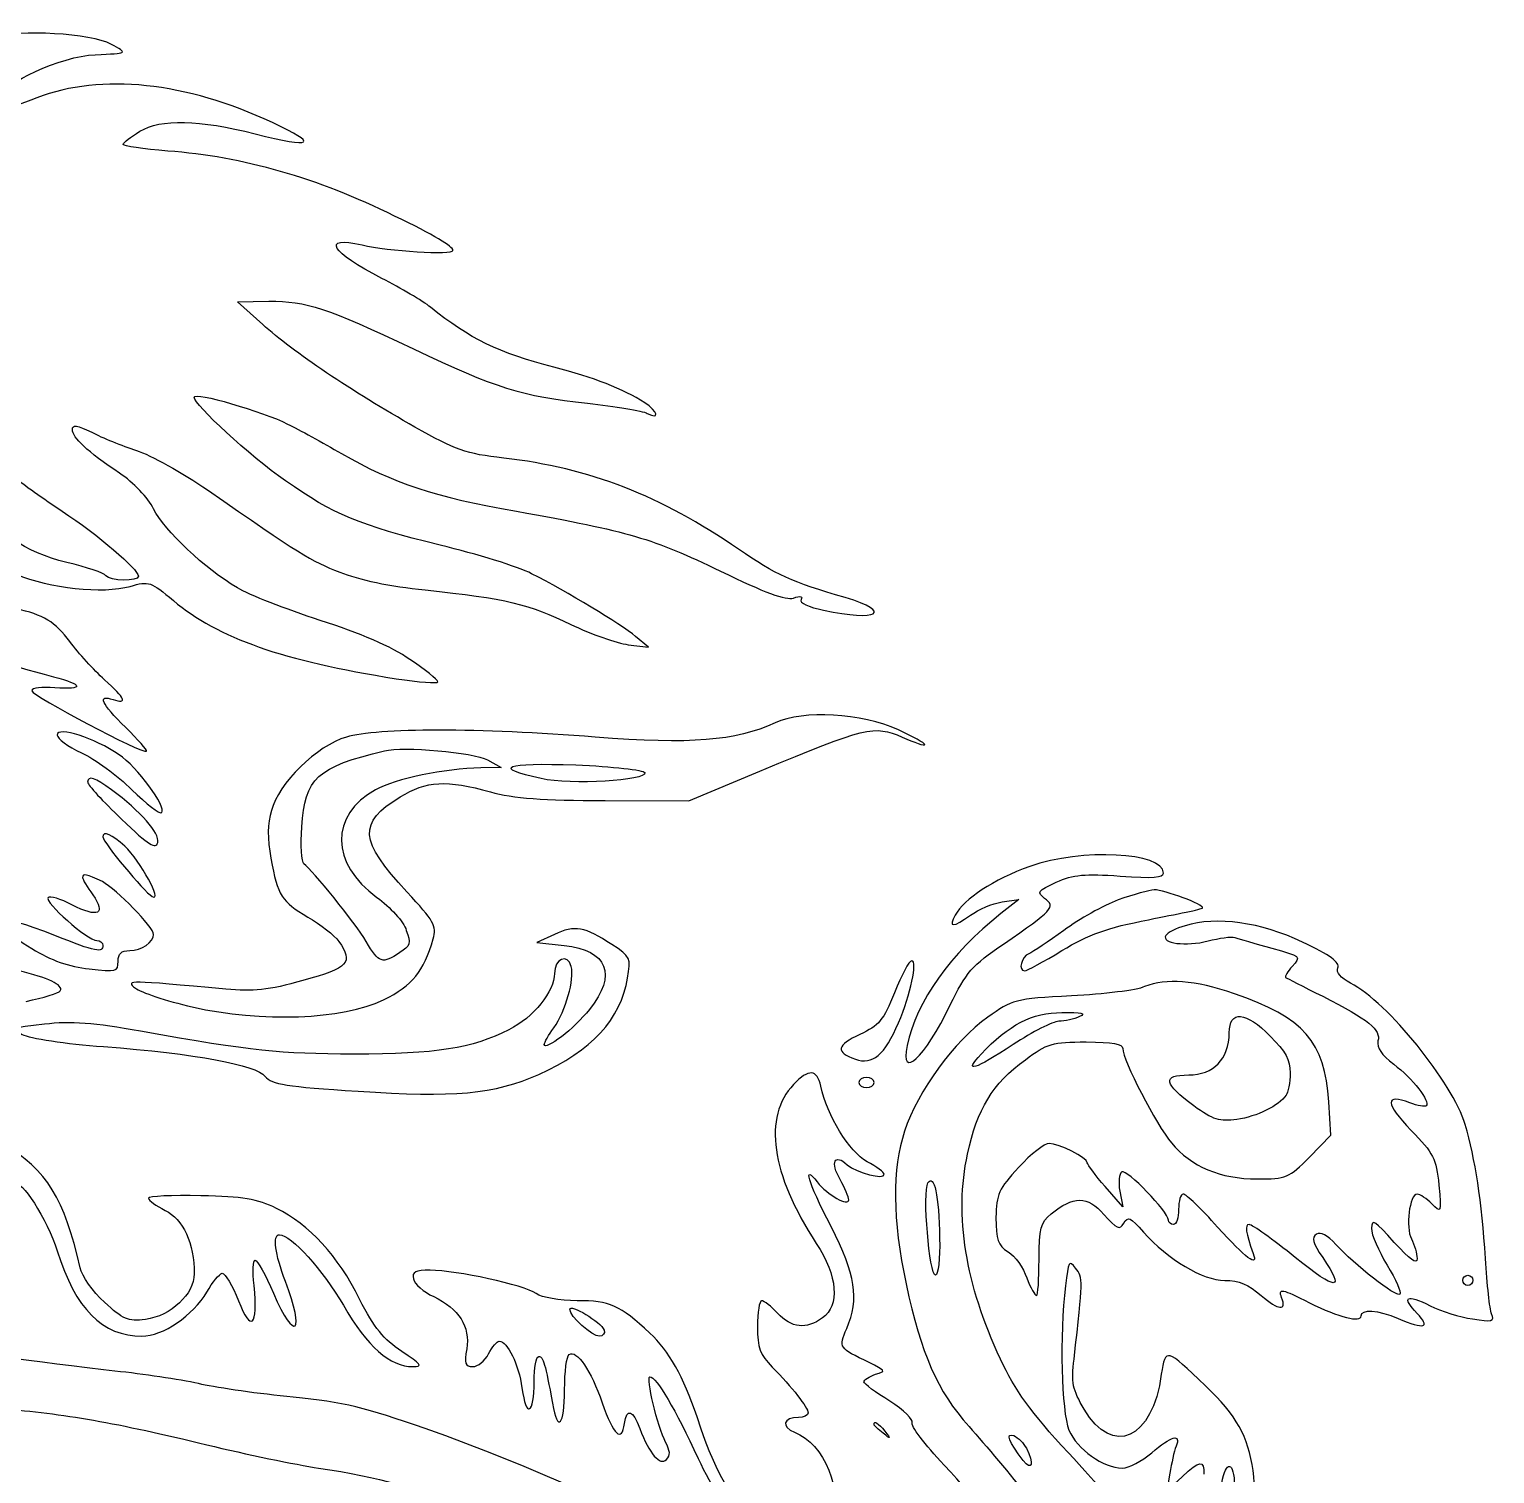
# Model space of a CAD drawing. Extents: x 5 to 315, y 92 to 398.
# Drawn here: x 210.7 to 292.2, y 307 to 387.3 of the extents above; entities that cross this region are included whole.
import ezdxf

# ---------------------------------------------------------------- set-up
doc = ezdxf.new("R2010")
doc.units = 0
doc.layers.get('0').update_dxf_attribs({"linetype": 'CONTINUOUS'})

msp = doc.modelspace()

# ---------------------------------------------------------------- linework, layer by layer
at = {"color": 1}
for points in [[(223.661111, 370.882333), (222.25, 372.152333), (223.999778, 372.180556)], [(243.981111, 353.074111), (245.11, 352.933), (244.404444, 353.525667)], [(281.883556, 324.569667), (283.068889, 325.783222), (282.956, 327.645889)]]:
    msp.add_lwpolyline(points, dxfattribs=at)
at = {"color": 7}
for points in [[(212.231111, 348.050556), (212.231111, 348.050556)], [(252.165556, 348.727889), (252.165556, 348.727889)], [(236.163556, 346.667667), (236.925556, 346.244333), (235.796667, 346.216111)], [(236.163556, 346.667667), (236.163556, 346.667667)], [(242.711111, 344.409889), (247.367778, 344.381667), (251.318889, 346.046778)], [(244.912444, 345.962111), (244.912444, 345.962111)], [(213.924444, 345.425889), (213.924444, 345.425889)], [(214.771111, 342.377889), (214.771111, 342.377889)], [(266.333111, 340.741), (266.333111, 340.741)], [(213.642222, 340.120111), (213.642222, 340.120111)], [(264.780889, 338.765444), (265.712222, 338.906556), (264.724444, 338.116333)], [(271.243778, 338.878333), (271.243778, 338.878333)], [(274.969111, 337.439), (274.969111, 337.439)], [(239.888889, 336.959222), (238.901111, 336.507667), (240.425111, 336.338333)], [(239.888889, 336.959222), (239.888889, 336.959222)], [(258.797778, 333.713667), (258.797778, 333.713667)], [(269.098889, 332.387222), (269.098889, 332.387222)], [(279.710444, 331.286556), (279.710444, 331.286556)], [(253.181556, 328.605444), (253.181556, 328.605444)], [(256.822222, 328.718333), (256.822222, 328.718333)], [(271.328444, 322.678778), (271.497778, 321.803889), (270.51, 322.932778)], [(261.309556, 320.054111), (261.309556, 320.054111)], [(232.043111, 317.796333), (232.043111, 317.796333)], [(268.308667, 317.401222), (268.308667, 317.401222)], [(290.971111, 317.711667), (290.971111, 317.711667)], [(242.654667, 314.945889), (242.654667, 314.945889)], [(258.261556, 309.329667), (258.261556, 309.329667)], [(266.135556, 308.370111), (266.135556, 308.370111)], [(274.122444, 306.987222), (273.953111, 305.999444), (274.799778, 306.789667)]]:
    msp.add_lwpolyline(points, dxfattribs=at)
at = {"color": 1}
for points in [[(215.222667, 386.489222), (214.122, 387.081889), (210.114444, 387.307667), (208.675111, 386.856111)], [(214.347778, 385.896556), (216.182222, 385.981222), (216.182222, 385.953), (215.222667, 386.489222)], [(209.126667, 383.497667), (209.126667, 384.287889), (212.428667, 385.811889), (214.347778, 385.896556)], [(224.197333, 382.114778), (219.399556, 384.372556), (214.686444, 384.880556), (211.102222, 383.497667)], [(211.102222, 383.497667), (209.183111, 382.763889), (209.126667, 382.763889), (209.126667, 383.497667)], [(216.831333, 381.635), (217.988444, 382.340556), (220.133333, 382.284111), (223.237778, 381.493889)], [(215.9, 380.901222), (215.9, 381.014111), (216.323333, 381.324556), (216.831333, 381.635)], [(223.237778, 381.493889), (226.483333, 380.675444), (226.850222, 380.901222), (224.197333, 382.114778)], [(218.383556, 380.534333), (217.000667, 380.647222), (215.9, 380.816556), (215.9, 380.901222)], [(230.998889, 376.921889), (226.709111, 379.038556), (222.560444, 380.223889), (218.383556, 380.534333)], [(234.244444, 375.002778), (234.244444, 375.228556), (233.200222, 375.849444), (230.998889, 376.921889)], [(230.293333, 373.450556), (227.442889, 374.889889), (226.878444, 375.849444), (229.192667, 375.313222)], [(229.192667, 375.313222), (230.603778, 374.974556), (234.244444, 374.748778), (234.244444, 375.002778)], [(233.002667, 371.841889), (232.551111, 372.208778), (231.337556, 372.914333), (230.293333, 373.450556)], [(223.999778, 372.180556), (226.144667, 372.180556), (227.160667, 371.841889), (232.043111, 369.527667)], [(239.860667, 368.511667), (236.784444, 369.301889), (235.175778, 370.092111), (233.002667, 371.841889)], [(232.127778, 365.181444), (228.628222, 367.157), (225.354444, 369.358333), (223.661111, 370.882333)], [(232.043111, 369.527667), (236.615111, 367.354556), (238.054444, 366.903), (241.723333, 366.507889)], [(244.912444, 366.536111), (243.698889, 367.298111), (242.062, 367.947222), (239.860667, 368.511667)], [(219.851111, 366.846556), (219.851111, 367.157), (223.661111, 366.056333), (225.044, 365.350778)], [(224.931111, 362.189889), (222.927333, 363.572778), (219.851111, 366.423222), (219.851111, 366.846556)], [(241.723333, 366.507889), (243.275556, 366.338556), (244.771333, 366.084556), (245.053556, 365.943444)], [(245.053556, 365.943444), (245.759111, 365.548333), (245.646222, 366.056333), (244.912444, 366.536111)], [(213.077778, 365.040333), (213.077778, 365.322556), (213.331778, 365.294333), (214.150222, 364.899222)], [(225.044, 365.350778), (225.664889, 365.040333), (227.019556, 364.306556), (228.035556, 363.713889)], [(237.066667, 363.459889), (234.978222, 363.685667), (234.357333, 363.911444), (232.127778, 365.181444)], [(215.702444, 362.613222), (213.896222, 363.826778), (213.077778, 364.588778), (213.077778, 365.040333)], [(214.150222, 364.899222), (214.714667, 364.588778), (215.843556, 364.137222), (216.633778, 363.883222)], [(216.633778, 363.883222), (217.424, 363.629222), (219.202, 362.641444), (220.584889, 361.681889)], [(228.035556, 363.713889), (230.942444, 362.048778), (233.228444, 361.286778), (237.772222, 360.496556)], [(250.133556, 358.379889), (245.815556, 361.371444), (241.836222, 362.895444), (237.066667, 363.459889)], [(217.593333, 360.637667), (217.282889, 361.230333), (216.464444, 362.105222), (215.702444, 362.613222)], [(233.538889, 358.605667), (229.023333, 359.734556), (227.612222, 360.299), (224.931111, 362.189889)], [(220.584889, 361.681889), (225.721333, 358.125889), (226.342222, 357.730778), (227.950889, 357.109889)], [(222.25, 356.235), (220.472, 357.279222), (218.186, 359.424111), (217.593333, 360.637667)], [(237.772222, 360.496556), (244.065778, 359.367667), (245.335778, 359.000778), (249.117556, 357.166333)], [(238.618889, 357.025222), (237.828667, 357.420333), (235.570889, 358.125889), (233.538889, 358.605667)], [(256.060222, 355.698778), (253.096889, 356.545444), (252.193778, 356.968778), (250.133556, 358.379889)], [(209.945111, 356.997), (211.807778, 356.206778), (214.742889, 355.896333), (216.295111, 356.319667)], [(227.950889, 357.109889), (228.966889, 356.686556), (230.773111, 356.319667), (232.692222, 356.122111)], [(244.404444, 353.525667), (243.557778, 354.231222), (240.566222, 356.037444), (238.618889, 357.025222)], [(249.117556, 357.166333), (251.572889, 355.981), (252.758222, 355.529444), (253.181556, 355.670556)], [(216.295111, 356.319667), (217.339333, 356.630111), (217.452222, 356.573667), (218.694, 355.529444)], [(226.850222, 354.428778), (224.959333, 355.049667), (222.899111, 355.839889), (222.25, 356.235)], [(218.694, 355.529444), (221.177556, 353.441), (224.79, 352.171), (231.083556, 351.183222)], [(232.692222, 356.122111), (237.207778, 355.642333), (238.506, 355.331889), (240.792, 354.203)], [(253.181556, 355.670556), (253.576667, 355.811667), (253.717778, 355.755222), (253.604889, 355.585889)], [(253.604889, 355.585889), (253.492, 355.416556), (254.028222, 355.162556), (254.846667, 354.993222)], [(254.846667, 354.993222), (257.866444, 354.344111), (258.797778, 354.880333), (256.060222, 355.698778)], [(231.845556, 352.255667), (230.829556, 352.961222), (229.079778, 353.723222), (226.850222, 354.428778)], [(240.792, 354.203), (241.920889, 353.666778), (243.360222, 353.158778), (243.981111, 353.074111)], [(233.397778, 351.013889), (233.397778, 351.126778), (232.692222, 351.691222), (231.845556, 352.255667)], [(231.083556, 351.183222), (232.353556, 350.985667), (233.397778, 350.901), (233.397778, 351.013889)], [(277.706667, 333.657222), (275.448889, 334.419222), (273.953111, 334.532111), (272.711333, 334.052333)], [(268.647333, 333.544333), (265.486444, 333.375), (265.345333, 333.318556), (263.990667, 332.359)], [(272.711333, 334.052333), (272.288, 333.854778), (270.453556, 333.629), (268.647333, 333.544333)], [(282.956, 327.645889), (282.730222, 331.004333), (281.573111, 332.330778), (277.706667, 333.657222)], [(263.990667, 332.359), (262.128, 331.032556), (260.096, 328.238556), (259.362222, 326.009)], [(266.079111, 329.988333), (267.292667, 330.891444), (267.574889, 330.976111), (269.465778, 330.976111)], [(269.465778, 330.976111), (270.933333, 330.976111), (271.497778, 330.863222), (271.497778, 330.609222)], [(271.497778, 330.609222), (271.497778, 329.988333), (273.360444, 326.347667), (274.207111, 325.359889)], [(262.861778, 324.739), (263.398, 327.222556), (264.244667, 328.661889), (266.079111, 329.988333)], [(259.362222, 326.009), (258.656667, 323.920556), (258.684889, 321.098333), (259.446889, 317.514111)], [(274.207111, 325.359889), (275.307778, 324.033444), (276.916444, 323.356111), (278.976667, 323.356111)], [(264.696222, 313.337222), (262.748889, 317.514111), (262.128, 321.295889), (262.861778, 324.739)], [(278.976667, 323.356111), (280.613556, 323.356111), (280.726444, 323.412556), (281.883556, 324.569667)], [(259.446889, 317.514111), (260.293556, 313.591222), (261.168444, 311.587444), (262.946444, 309.583667)], [(215.758889, 312.631667), (205.373111, 313.817), (202.579111, 314.466111), (198.12, 316.723889)], [(268.478, 308.116111), (266.361333, 310.402111), (265.514667, 311.587444), (264.696222, 313.337222)], [(220.274444, 311.926111), (219.343111, 312.151889), (217.311111, 312.462333), (215.758889, 312.631667)], [(225.354444, 311.220556), (223.491778, 311.389889), (221.205778, 311.728556), (220.274444, 311.926111)], [(209.154889, 310.571444), (212.513333, 310.317444), (215.589556, 309.781222), (220.556667, 308.567667)], [(232.692222, 309.470778), (229.390222, 310.627889), (228.176667, 310.938333), (225.354444, 311.220556)], [(260.208889, 292.960778), (253.379111, 300.072778), (245.053556, 305.068111), (232.692222, 309.470778)], [(262.946444, 309.583667), (263.877778, 308.539444), (265.317111, 306.817889), (266.192, 305.717222)], [(220.556667, 308.567667), (222.729778, 308.031444), (225.523778, 307.467), (226.765556, 307.269444)], [(273.388667, 302.471667), (272.203333, 303.939222), (270.002, 306.479222), (268.478, 308.116111)], [(226.765556, 307.269444), (230.236889, 306.761444), (232.184222, 306.197), (235.034667, 304.842333)]]:
    msp.add_open_spline(points, degree=3, dxfattribs=at)
at = {"color": 7}
for points in [[(209.832222, 362.387444), (210.312, 362.020556), (211.497333, 361.173889), (212.513333, 360.496556)], [(212.767333, 357.646111), (210.368444, 358.238778), (208.985556, 359.226556), (207.094667, 361.681889)], [(212.513333, 360.496556), (214.488889, 359.198333), (216.746667, 357.279222), (216.746667, 356.884111)], [(214.940444, 356.912333), (214.855778, 357.053444), (213.868, 357.392111), (212.767333, 357.646111)], [(216.746667, 356.884111), (216.746667, 356.573667), (215.138, 356.601889), (214.940444, 356.912333)], [(212.936667, 353.243444), (212.118222, 354.344111), (211.469111, 354.739222), (209.916889, 355.077889)], [(214.855778, 351.126778), (214.263111, 351.663), (213.416444, 352.594333), (212.936667, 353.243444)], [(208.336444, 352.735444), (208.646889, 352.227444), (209.013778, 352.086333), (212.033556, 351.296111)], [(212.033556, 351.296111), (213.698667, 350.844556), (213.755111, 350.562333), (212.09, 350.675222)], [(212.09, 350.675222), (211.384444, 350.731667), (210.82, 350.675222), (210.82, 350.505889)], [(210.82, 350.505889), (210.82, 350.251889), (217.028889, 346.949889), (217.198222, 347.147444)], [(215.335556, 350.026111), (216.154, 349.772111), (216.041111, 350.054333), (214.855778, 351.126778)], [(216.041111, 348.473889), (214.658222, 349.828556), (214.460667, 350.308333), (215.335556, 350.026111)], [(259.023556, 348.332778), (256.963333, 349.264111), (253.717778, 349.461667), (252.165556, 348.727889)], [(215.674222, 346.949889), (214.319556, 347.881222), (212.231111, 348.558556), (212.231111, 348.050556)], [(212.231111, 348.050556), (212.231111, 347.853), (212.823778, 347.401444), (213.585778, 347.062778)], [(217.198222, 347.147444), (217.254667, 347.203889), (216.718444, 347.796556), (216.041111, 348.473889)], [(242.146667, 347.937667), (235.768444, 348.445667), (229.982889, 348.445667), (228.317778, 347.937667)], [(252.165556, 348.727889), (249.907778, 347.711889), (247.508889, 347.514333), (242.146667, 347.937667)], [(251.318889, 346.046778), (257.217333, 348.502111), (257.668889, 348.615), (259.221111, 347.937667)], [(260.491111, 347.514333), (260.491111, 347.599), (259.813778, 347.965889), (259.023556, 348.332778)], [(228.317778, 347.937667), (226.680889, 347.457889), (224.536, 345.369444), (224.140889, 343.845444)], [(230.434444, 347.175667), (231.478667, 347.429667), (235.373333, 347.091), (236.163556, 346.667667)], [(259.221111, 347.937667), (259.926667, 347.627222), (260.491111, 347.429667), (260.491111, 347.514333)], [(213.585778, 347.062778), (214.319556, 346.724111), (215.589556, 345.792778), (216.379778, 345.002556)], [(218.044889, 343.732556), (218.327111, 344.043), (216.662, 346.300778), (215.674222, 346.949889)], [(225.834222, 342.942333), (226.003556, 345.651667), (226.680889, 346.272556), (230.434444, 347.175667)], [(239.155111, 345.623444), (236.361111, 346.244333), (237.094889, 346.526556), (241.074222, 346.385444)], [(215.250889, 345.002556), (214.347778, 345.679889), (213.924444, 345.821), (213.924444, 345.425889)], [(235.796667, 346.216111), (233.764667, 346.187889), (231.055333, 345.623444), (229.926444, 345.002556)], [(244.912444, 345.962111), (245.053556, 345.510556), (240.792, 345.256556), (239.155111, 345.623444)], [(241.074222, 346.385444), (243.134444, 346.300778), (244.856, 346.103222), (244.912444, 345.962111)], [(213.924444, 345.425889), (213.924444, 345.284778), (214.771111, 344.353444), (215.815333, 343.365667)], [(217.819111, 342.067444), (217.932, 342.603667), (216.887778, 343.789), (215.250889, 345.002556)], [(216.379778, 345.002556), (217.198222, 344.212333), (217.932, 343.647889), (218.044889, 343.732556)], [(229.926444, 345.002556), (227.386444, 343.591444), (227.414667, 340.910333), (230.011111, 339.019444)], [(231.309333, 344.607444), (232.776889, 345.510556), (233.877556, 345.567), (236.332889, 344.889667)], [(236.332889, 344.889667), (237.602889, 344.522778), (239.239778, 344.409889), (242.711111, 344.409889)], [(231.676222, 339.329889), (229.023333, 342.180333), (228.938667, 343.168111), (231.309333, 344.607444)], [(215.815333, 343.365667), (217.339333, 341.898111), (217.734444, 341.672333), (217.819111, 342.067444)], [(224.140889, 343.845444), (223.915111, 343.111667), (223.915111, 342.293222), (224.112667, 341.192556)], [(215.984667, 341.869889), (215.279111, 342.519), (214.771111, 342.744778), (214.771111, 342.377889)], [(214.771111, 342.377889), (214.771111, 342.095667), (217.057111, 339.329889), (217.508667, 339.075889)], [(225.947111, 340.882111), (225.834222, 340.995), (225.749556, 341.898111), (225.834222, 342.942333)], [(217.508667, 339.075889), (218.129556, 338.709), (216.859556, 341.051444), (215.984667, 341.869889)], [(273.755556, 340.374111), (273.755556, 341.531222), (269.211778, 341.757), (266.333111, 340.741)], [(224.112667, 341.192556), (224.507778, 339.075889), (224.705333, 338.793667), (226.172889, 337.918778)], [(229.418444, 336.564111), (228.797556, 337.608333), (226.426889, 340.543444), (225.947111, 340.882111)], [(266.333111, 340.741), (264.301111, 340.007222), (262.664222, 338.934778), (262.184444, 338.031667)], [(214.742889, 339.894333), (213.868, 340.317667), (213.642222, 340.374111), (213.642222, 340.120111)], [(213.642222, 340.120111), (213.642222, 340.035444), (213.896222, 339.583889), (214.206667, 339.160556)], [(217.593333, 336.959222), (217.593333, 337.354333), (215.533111, 339.471), (214.742889, 339.894333)], [(267.800667, 339.866111), (268.760222, 340.289444), (269.381111, 340.345889), (271.356667, 340.204778)], [(271.356667, 340.204778), (273.191111, 340.063667), (273.755556, 340.120111), (273.755556, 340.374111)], [(213.049556, 338.596111), (212.428667, 338.934778), (211.807778, 339.104111), (211.723111, 339.019444)], [(214.206667, 339.160556), (214.968667, 338.088111), (214.517111, 337.862333), (213.049556, 338.596111)], [(233.143778, 336.705222), (233.341333, 337.439), (233.200222, 337.693), (231.676222, 339.329889)], [(267.151556, 338.963), (266.7, 339.301667), (266.756444, 339.386333), (267.800667, 339.866111)], [(273.247556, 339.442778), (272.993556, 339.414556), (272.090444, 339.188778), (271.243778, 338.878333)], [(275.928667, 338.426778), (276.098, 338.596111), (273.783778, 339.442778), (273.247556, 339.442778)], [(212.09, 336.902778), (208.703333, 338.257444), (208.054222, 337.890556), (210.82, 336.169)], [(211.723111, 339.019444), (211.497333, 338.765444), (213.924444, 336.620556), (214.432444, 336.620556)], [(230.011111, 339.019444), (230.744889, 338.483222), (231.506889, 337.664778), (231.648, 337.185)], [(263.031111, 338.031667), (263.482667, 338.342111), (264.244667, 338.680778), (264.780889, 338.765444)], [(264.865556, 336.423), (267.603111, 338.313889), (267.800667, 338.483222), (267.151556, 338.963)], [(271.243778, 338.878333), (270.425333, 338.567889), (269.070667, 337.805889), (268.224, 337.185)], [(272.937111, 337.777667), (274.517556, 338.088111), (275.900444, 338.370333), (275.928667, 338.426778)], [(226.172889, 337.918778), (226.878444, 337.523667), (227.640444, 336.902778), (227.894444, 336.564111)], [(243.078, 336.394778), (241.582222, 337.382556), (241.017778, 337.495444), (239.888889, 336.959222)], [(264.724444, 338.116333), (261.902222, 335.886778), (260.011333, 333.233889), (259.503333, 330.778556)], [(262.184444, 338.031667), (261.789333, 337.326111), (262.043333, 337.326111), (263.031111, 338.031667)], [(268.111111, 336.056111), (269.606889, 336.959222), (270.622889, 337.326111), (272.937111, 337.777667)], [(274.969111, 337.439), (274.461111, 337.297889), (273.981333, 337.043889), (273.896667, 336.902778)], [(281.488444, 336.535889), (279.202444, 337.636556), (276.690667, 337.975222), (274.969111, 337.439)], [(214.771111, 336.338333), (214.771111, 335.915), (214.404222, 335.971444), (212.09, 336.902778)], [(214.432444, 336.620556), (214.601778, 336.620556), (214.771111, 336.507667), (214.771111, 336.338333)], [(216.266889, 336.056111), (216.916, 336.056111), (217.593333, 336.535889), (217.593333, 336.959222)], [(230.378, 333.318556), (232.014889, 334.137), (232.607556, 334.870778), (233.143778, 336.705222)], [(231.648, 337.185), (231.902, 336.479444), (231.873778, 336.310111), (231.281111, 335.943222)], [(268.224, 337.185), (267.377333, 336.564111), (266.502444, 335.971444), (266.276667, 335.886778)], [(273.896667, 336.902778), (273.614444, 336.451222), (275.025556, 336.281889), (276.239111, 336.592333)], [(276.239111, 336.592333), (276.86, 336.761667), (277.537333, 336.846333), (277.734889, 336.789889)], [(277.734889, 336.789889), (277.960667, 336.705222), (278.863778, 336.451222), (279.795111, 336.197222)], [(210.82, 336.169), (211.892444, 335.519889), (212.880222, 335.153), (214.009111, 335.040111)], [(215.617778, 335.463444), (215.617778, 335.886778), (215.787111, 336.056111), (216.266889, 336.056111)], [(227.894444, 336.564111), (228.712889, 335.378778), (228.458889, 335.096556), (225.890667, 334.391)], [(231.281111, 335.943222), (230.321556, 335.294111), (230.124, 335.350556), (229.418444, 336.564111)], [(240.820222, 335.181222), (240.622667, 335.915), (239.888889, 335.604556), (239.888889, 334.786111)], [(240.425111, 336.338333), (242.852222, 336.084333), (243.388444, 334.729667), (241.836222, 332.782333)], [(243.952889, 334.532111), (244.150444, 335.632778), (244.122222, 335.717444), (243.078, 336.394778)], [(261.902222, 333.036333), (262.777111, 334.842556), (263.115778, 335.237667), (264.865556, 336.423)], [(266.276667, 335.886778), (265.853333, 335.717444), (265.655778, 334.927222), (266.050889, 334.927222)], [(266.050889, 334.927222), (266.163778, 334.927222), (267.095111, 335.435222), (268.111111, 336.056111)], [(279.795111, 336.197222), (281.403778, 335.745667), (281.432, 335.717444), (280.924, 335.181222)], [(283.464, 335.096556), (283.576889, 335.407), (283.040667, 335.802111), (281.488444, 336.535889)], [(214.009111, 335.040111), (215.533111, 334.870778), (215.617778, 334.870778), (215.617778, 335.463444)], [(239.860667, 331.766333), (240.509778, 332.725889), (241.017778, 334.447444), (240.820222, 335.181222)], [(259.757333, 335.491667), (259.616222, 335.491667), (259.192889, 334.701444), (258.797778, 333.713667)], [(259.023556, 332.048556), (259.700889, 333.600778), (260.096, 335.491667), (259.757333, 335.491667)], [(280.924, 335.181222), (280.67, 334.899), (280.500667, 334.616778), (280.557111, 334.560333)], [(284.169556, 334.249889), (283.605111, 334.532111), (283.351111, 334.842556), (283.464, 335.096556)], [(212.400444, 333.826556), (212.598, 334.137), (211.694889, 334.560333), (210.114444, 334.927222)], [(221.600889, 333.911222), (216.182222, 334.419222), (216.012889, 334.419222), (216.577333, 333.967667)], [(225.890667, 334.391), (223.971556, 333.854778), (223.124889, 333.770111), (221.600889, 333.911222)], [(239.888889, 334.786111), (239.888889, 333.798333), (238.731778, 332.330778), (237.348889, 331.653444)], [(239.014, 329.169889), (241.949111, 330.468111), (243.586, 332.246111), (243.952889, 334.532111)], [(280.557111, 334.560333), (280.613556, 334.532111), (281.544889, 334.052333), (282.617333, 333.516111)], [(290.547778, 326.375889), (289.842222, 328.718333), (286.229778, 333.177444), (284.169556, 334.249889)], [(210.509556, 333.233889), (211.469111, 333.431444), (212.315778, 333.685444), (212.400444, 333.826556)], [(216.577333, 333.967667), (216.859556, 333.741889), (218.298889, 333.262111), (219.738222, 332.923444)], [(258.797778, 333.713667), (258.176889, 332.189667), (257.951111, 331.879222), (256.878667, 331.399444)], [(282.617333, 333.516111), (285.185556, 332.217889), (285.862889, 331.653444), (285.693556, 331.032556)], [(219.738222, 332.923444), (223.604667, 332.048556), (228.092, 332.217889), (230.378, 333.318556)], [(241.836222, 332.782333), (241.017778, 331.738111), (239.324444, 330.439889), (239.324444, 330.835)], [(259.503333, 330.778556), (259.108222, 328.803), (260.462889, 330.073), (261.902222, 333.036333)], [(263.623778, 330.298778), (265.147778, 331.935667), (266.474222, 332.613), (268.111111, 332.613)], [(268.111111, 332.613), (269.211778, 332.641222), (269.494, 332.556556), (269.098889, 332.387222)], [(277.424444, 331.484111), (277.424444, 332.754111), (278.327556, 332.697667), (279.710444, 331.286556)], [(211.525556, 331.963889), (209.662889, 331.766333), (209.606444, 331.738111), (210.283778, 331.399444)], [(216.859556, 331.568778), (214.291333, 332.048556), (212.993111, 332.133222), (211.525556, 331.963889)], [(239.324444, 330.835), (239.324444, 330.947889), (239.550222, 331.371222), (239.860667, 331.766333)], [(256.624667, 330.016556), (257.584222, 329.677889), (258.261556, 330.242333), (259.023556, 332.048556)], [(267.941778, 332.133222), (267.603111, 332.105), (266.474222, 331.540556), (265.401778, 330.835)], [(269.098889, 332.387222), (268.788444, 332.246111), (268.280444, 332.133222), (267.941778, 332.133222)], [(210.283778, 331.399444), (210.678889, 331.173667), (212.710889, 330.863222), (214.799333, 330.722111)], [(228.741111, 330.298778), (224.507778, 330.327), (223.237778, 330.439889), (216.859556, 331.568778)], [(237.348889, 331.653444), (235.316889, 330.609222), (233.284889, 330.298778), (228.741111, 330.298778)], [(256.878667, 331.399444), (255.580444, 330.778556), (255.495778, 330.411667), (256.624667, 330.016556)], [(275.166667, 329.141667), (276.549556, 329.141667), (277.396222, 330.016556), (277.424444, 331.484111)], [(279.710444, 331.286556), (280.557111, 330.439889), (280.811111, 329.988333), (280.811111, 329.254556)], [(285.693556, 331.032556), (285.608889, 330.665667), (285.891111, 330.270556), (286.568444, 329.734333)], [(214.799333, 330.722111), (219.964, 330.327), (223.266, 329.706111), (223.802222, 329.057)], [(265.401778, 330.835), (263.228667, 329.395667), (262.607778, 329.226333), (263.623778, 330.298778)], [(254.705556, 328.520778), (254.508, 329.452111), (254.028222, 329.508556), (253.181556, 328.605444)], [(286.568444, 329.734333), (287.640889, 328.944111), (288.600444, 327.674111), (288.374667, 327.420111)], [(223.802222, 329.057), (224.169111, 328.605444), (224.959333, 328.492556), (228.966889, 328.238556)], [(228.966889, 328.238556), (234.300889, 327.871667), (236.530444, 328.069222), (239.014, 329.169889)], [(253.181556, 328.605444), (251.488222, 326.799222), (251.911556, 323.666556), (254.451556, 319.771889)], [(257.273778, 324.315667), (256.286, 324.851889), (255.044222, 326.883889), (254.705556, 328.520778)], [(257.245556, 329.000556), (257.019778, 329.000556), (256.822222, 328.887667), (256.822222, 328.718333)], [(256.822222, 328.718333), (256.822222, 328.577222), (257.019778, 328.436111), (257.245556, 328.436111)], [(257.668889, 328.718333), (257.668889, 328.887667), (257.471333, 329.000556), (257.245556, 329.000556)], [(257.245556, 328.436111), (257.471333, 328.436111), (257.668889, 328.577222), (257.668889, 328.718333)], [(275.448889, 327.420111), (273.755556, 328.661889), (273.670889, 329.141667), (275.166667, 329.141667)], [(280.811111, 329.254556), (280.811111, 328.718333), (280.698222, 328.153889), (280.585333, 328.012778)], [(280.585333, 328.012778), (280.190222, 327.420111), (278.948444, 326.827444), (277.847778, 326.658111)], [(287.471556, 327.589444), (286.060444, 328.125667), (286.088667, 327.561222), (287.528, 326.065444)], [(277.847778, 326.658111), (276.888222, 326.545222), (276.521333, 326.629889), (275.448889, 327.420111)], [(288.374667, 327.420111), (288.29, 327.363667), (287.894889, 327.420111), (287.471556, 327.589444)], [(287.528, 326.065444), (288.798, 324.767222), (288.939111, 324.485), (289.080222, 323.017444)], [(291.676667, 318.925222), (291.450889, 322.142556), (291.112222, 324.456778), (290.547778, 326.375889)], [(213.501111, 318.417222), (212.626222, 322.283667), (211.694889, 323.807667), (209.211333, 325.331667)], [(267.405556, 325.331667), (267.151556, 325.331667), (266.389556, 324.739), (265.712222, 324.005222)], [(269.522222, 324.259222), (269.522222, 324.541444), (267.941778, 325.331667), (267.405556, 325.331667)], [(255.778, 323.327889), (255.213556, 324.287444), (255.467556, 324.795444), (256.173111, 324.146333)], [(255.27, 320.703222), (253.943556, 323.327889), (253.689556, 324.202778), (254.508, 323.186778)], [(256.173111, 324.146333), (256.709333, 323.694778), (258.233333, 323.299667), (258.233333, 323.610111)], [(258.233333, 323.610111), (258.233333, 323.723), (257.81, 324.033444), (257.273778, 324.315667)], [(260.660444, 323.130333), (260.999111, 323.694778), (261.281333, 322.424778), (261.309556, 320.054111)], [(265.712222, 324.005222), (264.583333, 322.791667), (264.470444, 322.509444), (264.442222, 321.211222)], [(270.51, 322.932778), (269.973778, 323.553667), (269.550444, 324.146333), (269.522222, 324.259222)], [(271.441333, 323.751222), (271.300222, 323.638333), (271.243778, 323.158556), (271.328444, 322.678778)], [(274.037778, 321.070111), (274.037778, 321.521667), (271.723556, 323.920556), (271.441333, 323.751222)], [(209.860444, 323.045667), (210.199111, 323.412556), (211.666667, 321.126556), (212.231111, 319.348556)], [(254.508, 323.186778), (255.072444, 322.453), (256.257778, 321.803889), (256.257778, 322.199)], [(256.257778, 322.199), (256.257778, 322.340111), (256.032, 322.848111), (255.778, 323.327889)], [(261.083778, 317.993889), (260.745111, 317.993889), (260.35, 322.622333), (260.660444, 323.130333)], [(289.080222, 323.017444), (289.221333, 321.437), (289.221333, 321.437), (288.685111, 321.973222)], [(220.218, 322.424778), (218.609333, 322.453), (217.311111, 322.396556), (217.311111, 322.283667)], [(217.311111, 322.283667), (217.311111, 322.142556), (217.734444, 321.860333), (218.242444, 321.606333)], [(224.423111, 321.719222), (223.350667, 322.255444), (222.560444, 322.368333), (220.218, 322.424778)], [(267.518444, 321.408778), (268.760222, 322.424778), (269.522222, 322.424778), (270.453556, 321.380556)], [(274.856222, 322.509444), (274.715111, 322.509444), (274.602222, 322.142556), (274.602222, 321.662778)], [(276.775333, 320.675), (275.872222, 321.691), (275.025556, 322.509444), (274.856222, 322.509444)], [(287.866667, 322.509444), (287.443333, 322.509444), (287.217556, 320.646778), (287.556222, 320.025889)], [(288.685111, 321.973222), (288.402889, 322.255444), (288.036, 322.509444), (287.866667, 322.509444)], [(218.242444, 321.606333), (219.230222, 321.126556), (219.851111, 319.771889), (219.851111, 318.078556)], [(229.051556, 316.667444), (227.838, 319.094556), (226.257556, 320.816111), (224.423111, 321.719222)], [(264.442222, 321.211222), (264.442222, 319.969444), (264.555111, 319.687222), (265.119556, 319.292111)], [(266.841111, 318.868778), (266.841111, 320.618556), (266.925778, 320.929), (267.518444, 321.408778)], [(270.453556, 321.380556), (271.159111, 320.562111), (271.328444, 320.505667), (271.554222, 320.900778)], [(271.554222, 320.900778), (271.78, 321.295889), (271.921111, 321.239444), (272.654889, 320.392778)], [(274.602222, 321.662778), (274.602222, 321.211222), (274.489333, 320.816111), (274.32, 320.816111)], [(286.596667, 319.828333), (285.524222, 321.041889), (285.354889, 321.154778), (285.326667, 320.618556)], [(256.144889, 315.030556), (256.850444, 316.723889), (256.652889, 317.993889), (255.27, 320.703222)], [(272.654889, 320.392778), (274.009556, 318.868778), (275.956889, 317.711667), (277.170444, 317.711667)], [(274.32, 320.816111), (274.178889, 320.816111), (274.037778, 320.929), (274.037778, 321.070111)], [(278.750889, 319.207444), (279.061333, 318.389), (278.327556, 318.953444), (276.775333, 320.675)], [(278.525111, 320.816111), (278.271111, 320.816111), (278.327556, 320.364556), (278.750889, 319.207444)], [(281.093333, 318.981667), (279.851556, 319.997667), (278.694444, 320.816111), (278.525111, 320.816111)], [(283.351111, 319.715444), (282.871333, 320.223444), (282.504444, 320.421), (282.278667, 320.279889)], [(285.326667, 320.618556), (285.326667, 320.251667), (285.721778, 319.348556), (286.201556, 318.558333)], [(224.931111, 317.655222), (224.338444, 319.179222), (224.197333, 320.251667), (224.592444, 320.251667)], [(224.592444, 320.251667), (225.241556, 320.251667), (227.019556, 318.276111), (228.148444, 316.328778)], [(254.451556, 319.771889), (255.636889, 317.965667), (255.778, 316.300556), (254.790222, 315.623222)], [(261.309556, 320.054111), (261.337778, 318.925222), (261.224889, 317.993889), (261.083778, 317.993889)], [(282.278667, 320.279889), (281.996444, 320.110556), (282.052889, 319.800111), (282.617333, 318.981667)], [(286.907111, 316.949667), (286.709556, 316.752111), (284.367111, 318.586556), (283.351111, 319.715444)], [(287.866667, 318.925222), (287.866667, 318.586556), (287.471556, 318.868778), (286.596667, 319.828333)], [(287.556222, 320.025889), (287.725556, 319.687222), (287.866667, 319.207444), (287.866667, 318.925222)], [(212.231111, 319.348556), (213.247111, 316.131222), (214.742889, 314.607222), (216.944222, 314.607222)], [(223.181333, 317.429444), (223.096667, 318.219667), (223.124889, 318.840556), (223.237778, 318.840556)], [(223.237778, 318.840556), (223.350667, 318.840556), (223.830444, 318.022111), (224.253778, 317.006111)], [(265.119556, 319.292111), (265.514667, 319.066333), (265.966222, 318.417222), (266.163778, 317.852778)], [(266.7, 316.865), (266.784667, 316.865), (266.841111, 317.768111), (266.841111, 318.868778)], [(268.873111, 318.389), (268.506222, 318.868778), (268.478, 318.784111), (268.308667, 317.401222)], [(282.617333, 318.981667), (283.887333, 317.119), (283.407556, 317.119), (281.093333, 318.981667)], [(292.015333, 315.849), (291.902444, 316.103), (291.761333, 317.485889), (291.676667, 318.925222)], [(214.855778, 316.498111), (214.206667, 317.090778), (213.614, 317.965667), (213.501111, 318.417222)], [(219.851111, 318.078556), (219.851111, 316.949667), (218.552889, 315.736111), (217.141778, 315.538556)], [(220.556667, 317.062556), (220.867111, 317.627), (221.262222, 318.078556), (221.403333, 318.106778)], [(221.403333, 318.106778), (221.572667, 318.106778), (221.967778, 317.429444), (222.306444, 316.582778)], [(232.974444, 318.276111), (232.156, 318.276111), (231.958444, 318.191444), (232.043111, 317.796333)], [(238.872889, 316.977889), (238.195556, 317.457667), (234.442, 318.276111), (232.974444, 318.276111)], [(268.788444, 313.337222), (269.296444, 317.768111), (269.296444, 317.852778), (268.873111, 318.389)], [(286.201556, 318.558333), (286.681333, 317.768111), (287.02, 317.034333), (286.907111, 316.949667)], [(290.406667, 317.711667), (290.406667, 317.881), (290.547778, 317.993889), (290.688889, 317.993889)], [(290.688889, 317.993889), (290.858222, 317.993889), (290.971111, 317.881), (290.971111, 317.711667)], [(216.944222, 314.607222), (218.101333, 314.607222), (219.794667, 315.764333), (220.556667, 317.062556)], [(222.306444, 316.582778), (223.012, 314.776556), (223.407111, 315.143444), (223.181333, 317.429444)], [(224.253778, 317.006111), (225.467333, 314.212111), (226.031778, 314.748333), (224.931111, 317.655222)], [(232.043111, 317.796333), (232.099556, 317.514111), (232.607556, 317.062556), (233.172, 316.808556)], [(266.163778, 317.852778), (266.361333, 317.316556), (266.615333, 316.865), (266.7, 316.865)], [(268.308667, 317.401222), (267.97, 314.663667), (268.082889, 310.430333), (268.506222, 309.386111)], [(277.170444, 317.711667), (277.960667, 317.711667), (278.496889, 317.485889), (279.202444, 316.865)], [(280.331333, 316.752111), (280.133778, 317.288333), (280.331333, 317.260111), (281.883556, 316.469889)], [(290.688889, 317.429444), (290.547778, 317.429444), (290.406667, 317.570556), (290.406667, 317.711667)], [(290.971111, 317.711667), (290.971111, 317.570556), (290.858222, 317.429444), (290.688889, 317.429444)], [(217.141778, 315.538556), (216.154, 315.425667), (215.9, 315.538556), (214.855778, 316.498111)], [(228.148444, 316.328778), (229.474889, 314.014556), (230.744889, 312.913889), (232.014889, 312.913889)], [(231.394, 313.760556), (230.378, 314.437889), (229.87, 315.058778), (229.051556, 316.667444)], [(233.172, 316.808556), (234.583111, 316.131222), (235.204, 315.143444), (235.006444, 313.901667)], [(241.158889, 316.582778), (240.142889, 316.582778), (239.211556, 316.752111), (238.872889, 316.977889)], [(240.735556, 316.103), (240.735556, 316.441667), (242.485333, 315.397444), (242.654667, 314.945889)], [(245.194667, 314.776556), (243.529556, 316.328778), (242.965111, 316.582778), (241.158889, 316.582778)], [(251.403556, 316.582778), (251.290667, 316.582778), (251.177778, 315.933667), (251.177778, 315.143444)], [(252.306667, 315.877222), (251.939778, 316.272333), (251.544667, 316.582778), (251.403556, 316.582778)], [(279.202444, 316.865), (280.162, 316.046556), (280.641778, 315.990111), (280.331333, 316.752111)], [(281.883556, 316.469889), (283.520444, 315.651444), (284.762222, 315.341), (284.762222, 315.736111)], [(287.866667, 315.877222), (286.991778, 316.808556), (287.245778, 316.977889), (288.600444, 316.300556)], [(288.600444, 316.300556), (289.193111, 315.990111), (290.265556, 315.679667), (290.942889, 315.566778)], [(242.400667, 314.607222), (241.977333, 314.607222), (240.735556, 315.707889), (240.735556, 316.103)], [(254.790222, 315.623222), (253.887111, 314.974111), (253.068667, 315.058778), (252.306667, 315.877222)], [(284.762222, 315.736111), (284.762222, 316.131222), (285.665333, 316.074778), (286.822444, 315.595)], [(286.822444, 315.595), (288.29, 314.974111), (288.628667, 315.058778), (287.866667, 315.877222)], [(290.942889, 315.566778), (292.043556, 315.397444), (292.184667, 315.425667), (292.015333, 315.849)], [(242.654667, 314.945889), (242.711111, 314.776556), (242.598222, 314.607222), (242.400667, 314.607222)], [(247.819333, 310.119889), (247.057333, 312.377667), (246.267111, 313.788778), (245.194667, 314.776556)], [(251.177778, 315.143444), (251.177778, 313.929889), (251.318889, 313.591222), (251.996222, 312.885667)], [(257.386667, 313.139667), (255.693333, 313.958111), (255.693333, 313.958111), (256.144889, 315.030556)], [(235.006444, 313.901667), (234.865333, 313.083222), (234.921778, 312.913889), (235.345111, 312.913889)], [(236.22, 313.619444), (236.417556, 314.014556), (236.699778, 314.325), (236.812667, 314.325)], [(236.812667, 314.325), (237.264222, 314.325), (237.913333, 313.026778), (238.082667, 311.728556)], [(240.707333, 313.591222), (241.130667, 313.873444), (241.920889, 312.688111), (242.541778, 310.910111)], [(276.098, 311.841444), (273.924889, 313.958111), (273.868444, 313.958111), (273.642667, 312.490556)], [(232.014889, 312.913889), (232.579333, 312.913889), (232.494667, 313.055), (231.394, 313.760556)], [(235.345111, 312.913889), (235.627333, 312.913889), (236.022444, 313.224333), (236.22, 313.619444)], [(238.76, 312.095444), (238.76, 312.857444), (238.872889, 313.478333), (239.014, 313.478333)], [(239.014, 313.478333), (239.268, 313.478333), (239.380889, 313.055), (239.776, 310.881889)], [(240.453333, 311.615667), (240.453333, 312.631667), (240.566222, 313.506556), (240.707333, 313.591222)], [(257.753556, 312.490556), (258.346222, 312.659889), (258.318, 312.688111), (257.386667, 313.139667)], [(269.352889, 310.543222), (268.703778, 311.643889), (268.619111, 312.010778), (268.788444, 313.337222)], [(246.069556, 308.708778), (245.618, 309.555444), (244.968889, 312.349444), (245.194667, 312.349444)], [(245.194667, 312.349444), (245.561556, 312.349444), (246.634, 310.515), (247.875778, 307.805667)], [(251.996222, 312.885667), (253.096889, 311.785), (254, 310.627889), (254, 310.345667)], [(257.104444, 312.067222), (257.104444, 312.180111), (257.386667, 312.377667), (257.753556, 312.490556)], [(273.642667, 312.490556), (273.162889, 308.878111), (270.933333, 307.862111), (269.352889, 310.543222)], [(238.082667, 311.728556), (238.308444, 310.007), (238.76, 310.261), (238.76, 312.095444)], [(239.776, 310.881889), (240.058222, 309.188556), (240.453333, 309.640111), (240.453333, 311.615667)], [(258.543778, 310.994778), (257.753556, 311.474556), (257.104444, 311.954333), (257.104444, 312.067222)], [(278.750889, 307.128333), (278.468667, 309.047444), (277.847778, 310.176333), (276.098, 311.841444)], [(242.541778, 310.910111), (243.162667, 309.103889), (243.642444, 308.652333), (243.783556, 309.753)], [(243.783556, 309.753), (243.924667, 310.627889), (244.235111, 310.515), (244.630222, 309.470778)], [(259.785556, 309.809444), (259.870222, 309.950556), (259.305778, 310.486778), (258.543778, 310.994778)], [(252.165556, 303.882778), (250.161778, 304.757667), (249.032889, 306.366333), (247.819333, 310.119889)], [(253.463778, 310.091667), (252.617111, 310.091667), (252.476, 309.555444), (253.238, 309.273222)], [(254, 310.345667), (254, 310.204556), (253.746, 310.091667), (253.463778, 310.091667)], [(257.668889, 309.696556), (257.668889, 309.922333), (257.894667, 309.781222), (258.261556, 309.329667)], [(261.563556, 307.438778), (260.491111, 308.567667), (259.672667, 309.640111), (259.785556, 309.809444)], [(244.630222, 309.470778), (245.166444, 308.059667), (245.759111, 307.382333), (246.126, 307.749222)], [(253.238, 309.273222), (254.903111, 308.624111), (255.947333, 306.055889), (255.411111, 303.939222)], [(258.176889, 309.216778), (257.894667, 309.414333), (257.668889, 309.640111), (257.668889, 309.696556)], [(258.261556, 309.329667), (258.628444, 308.878111), (258.600222, 308.849889), (258.176889, 309.216778)], [(265.966222, 307.692778), (265.147778, 308.765222), (264.950222, 309.245), (265.43, 309.075667)], [(265.43, 309.075667), (265.684, 308.962778), (265.994444, 308.652333), (266.135556, 308.370111)], [(268.506222, 309.386111), (268.957778, 308.313667), (270.425333, 307.269444), (271.469556, 307.269444)], [(273.106444, 308.116111), (274.178889, 309.075667), (274.771556, 309.216778), (274.461111, 308.483)], [(246.126, 307.749222), (246.351778, 307.975), (246.323556, 308.229), (246.069556, 308.708778)], [(266.135556, 308.370111), (266.587111, 307.551667), (266.446, 307.043667), (265.966222, 307.692778)], [(271.469556, 307.269444), (271.836444, 307.269444), (272.570222, 307.664556), (273.106444, 308.116111)], [(274.461111, 308.483), (274.348222, 308.200778), (274.207111, 307.523444), (274.122444, 306.987222)], [(247.875778, 307.805667), (248.637778, 306.197), (249.569111, 304.701222), (250.161778, 304.108556)], [(263.736667, 302.753889), (264.075333, 304.277889), (263.623778, 305.265667), (261.563556, 307.438778)], [(274.799778, 306.789667), (275.787556, 307.721), (276.013333, 307.749222), (276.013333, 306.930778)], [(277.001111, 306.422778), (277.226889, 307.749222), (277.706667, 307.664556), (277.706667, 306.253444)], [(278.525111, 305.547889), (278.807333, 305.745444), (278.863778, 306.140556), (278.750889, 307.128333)]]:
    msp.add_open_spline(points, degree=3, dxfattribs=at)

doc.saveas('drawing.dxf')
